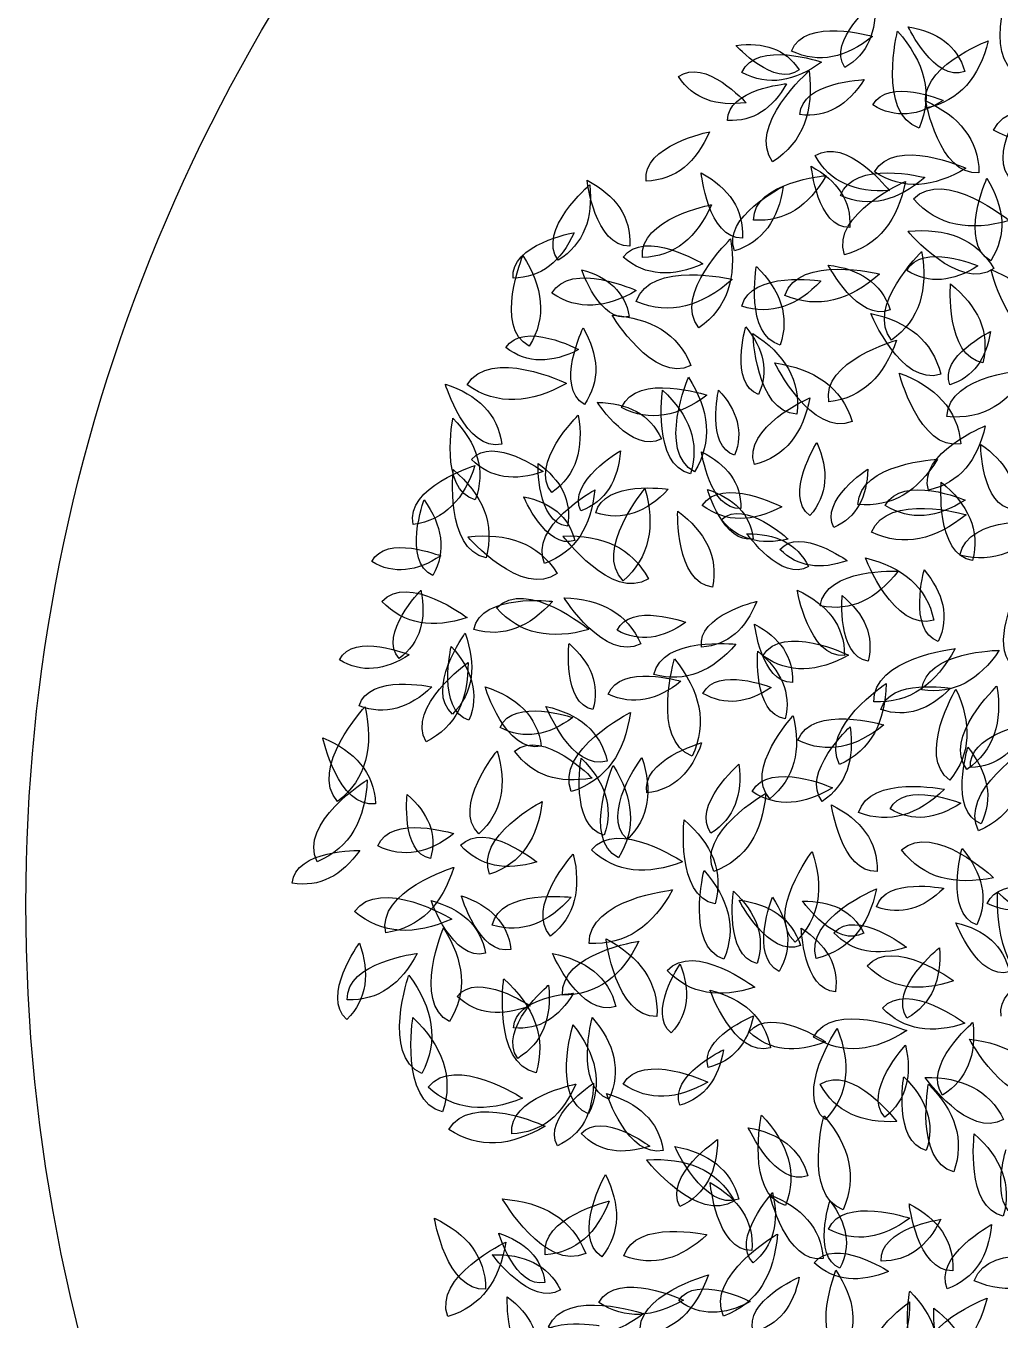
# Model space of a CAD drawing. Extents: x 0 to 430, y 0 to 430.
# Drawn here: x 0.1 to 120.6, y 163.5 to 323.6 of the extents above; entities that cross this region are included whole.
import ezdxf

# ---------------------------------------------------------------- set-up
doc = ezdxf.new("R2010")
doc.units = 0
doc.layers.add('Calque_1', color=7, linetype='CONTINUOUS')

msp = doc.modelspace()

# ---------------------------------------------------------------- linework, layer by layer
at = {"layer": 'Calque_1', "color": 7}
for points in [[(94.81721, 320.51403)], [(80.85361, 317.3456)], [(88.69285, 317.87201)], [(95.76599, 318.19308)], [(101.40415, 318.48369)], [(116.23881, 317.98641)], [(104.87941, 313.84377)], [(95.83881, 312.64396)], [(111.5079, 313.48142)], [(86.90984, 311.93891)], [(110.60433, 310.99082)], [(119.80455, 310.71786)], [(97.74021, 307.57259)], [(92.4843, 306.80823)], [(76.82404, 304.42147)], [(105.0722, 305.56709)], [(118.00031, 305.46541)], [(100.87416, 302.62867)], [(109.89727, 302.21969)], [(90.11878, 299.60893)], [(102.01598, 298.67795)], [(74.83465, 296.39741)], [(88.74681, 297.3557)], [(65.94994, 294.64656)], [(73.98484, 295.01047)], [(76.38567, 294.96994)], [(87.76037, 295.79639)], [(101.35689, 295.31619)], [(119.44735, 294.57908)], [(109.06077, 293.37482)], [(119.84205, 293.60814)], [(60.383568, 292.40885)], [(65.17955, 290.54972)], [(93.99338, 290.29163)], [(75.61193, 289.51891)], [(88.6575, 288.94556)], [(107.01919, 288.50112)], [(74.75415, 287.69785)], [(83.35358, 286.2791)], [(59.491883, 283.82565)], [(62.392931, 284.01936)], [(93.41609, 284.15098)], [(107.18655, 284.75627)], [(118.49061, 281.96361)], [(82.386, 281.60545)], [(113.26607, 280.5279)], [(54.691793, 279.2149)], [(114.38417, 279.24108)], [(90.71897, 278.02024)], [(99.44269, 277.11952)], [(69.20588, 276.79388)], [(73.80068, 276.41819)], [(95.47636, 275.59309)], [(102.33515, 274.67218)], [(114.04272, 275.30223)], [(78.73093, 272.53253)], [(58.987883, 271.87639)], [(115.75137, 271.90976)], [(55.248509, 269.99993)], [(87.7798, 270.51113)], [(90.22232, 269.35512)], [(82.3304, 268.22019)], [(82.81132, 268.47701)], [(65.18161, 265.89501)], [(111.75873, 266.19747)], [(55.698453, 264.98947)], [(83.78598, 264.29613)], [(103.03198, 264.44317)], [(106.3926, 264.30839)], [(68.7519, 263.62002)], [(70.60322, 263.38218)], [(86.15552, 262.56961)], [(88.55211, 263.91728)], [(97.08761, 263.04671)], [(48.04561, 261.9452)], [(67.10328, 261.73568)], [(100.04885, 261.56902)], [(104.72279, 260.98316)], [(68.00824, 259.96087)], [(90.09116, 260.19523)], [(57.043485, 257.84141)], [(93.38627, 258.86999)], [(115.64765, 258.14264)], [(42.902921, 257.36069)], [(64.286491, 257.13447)], [(96.9186, 256.74957)], [(117.21388, 257.47718)], [(50.470752, 255.62817)], [(65.84945, 255.89095)], [(74.00054, 254.97699)], [(77.1181, 255.21185)], [(85.05677, 254.18923)], [(44.153941, 252.43475)], [(58.315319, 251.64496)], [(98.37234, 251.89653)], [(112.41927, 250.09996)], [(55.512569, 248.95528)], [(73.24645, 248.8719)], [(76.16766, 247.17792)], [(83.69216, 246.78809)], [(112.96884, 247.46506)], [(38.90328, 245.21821)], [(46.287056, 245.35823)], [(91.2595, 245.71176)], [(101.37547, 245.76311)], [(104.28108, 245.04385)], [(77.80835, 243.38071)], [(94.9185, 242.4166)], [(72.16202, 240.97011)], [(83.86904, 241.06566)], [(110.94596, 241.48513)], [(41.335405, 239.52909)], [(70.26102, 239.04645)], [(104.9781, 239.99893)], [(105.87565, 239.05848)], [(52.900173, 238.49839)], [(54.920337, 237.72749)], [(94.03221, 237.89707)], [(58.773554, 236.85895)], [(49.638496, 235.07198)], [(60.572886, 233.92917)], [(63.876871, 234.52077)], [(95.58664, 235.2602)], [(72.01387, 232.68353)], [(82.51529, 233.28091)], [(100.74475, 232.24799)], [(116.50003, 231.66207)], [(116.95562, 231.87558)], [(114.381, 230.34506)], [(38.691211, 227.68511)], [(43.37797, 227.40837)], [(67.5875, 228.90808)], [(76.93079, 228.74295)], [(89.94164, 228.91622)], [(92.12682, 228.03206)], [(98.61497, 227.70515)], [(103.10876, 226.30619)], [(107.00417, 226.78072)], [(118.25267, 224.90615)], [(56.139868, 223.699)], [(71.66422, 223.52228)], [(74.51449, 223.00582)], [(84.85808, 223.75531)], [(117.94843, 224.06875)], [(43.646212, 222.19449)], [(53.887102, 222.2672)], [(70.0639, 221.69799)], [(108.41921, 221.68861)], [(36.171371, 220.2378)], [(50.180455, 220.63425)], [(73.40512, 220.708)], [(57.486108, 218.6886)], [(85.19387, 219.0136)], [(105.40155, 219.04323)], [(33.058962, 217.59925)], [(85.3666, 215.01729)], [(105.33438, 214.65542)], [(119.02477, 215.05453)], [(40.760733, 214.08195)], [(44.630471, 211.45393)], [(57.811174, 212.39225)], [(100.0554, 211.46217)], [(103.7415, 211.4215)], [(117.73115, 212.41982)], [(65.03146, 211.02978)], [(69.78769, 210.11915)], [(95.27069, 210.28178)], [(95.92866, 209.88424)], [(56.985548, 208.90918)], [(60.121125, 209.37852)], [(86.43882, 208.17238)], [(97.86348, 208.27863)], [(79.43387, 206.777)], [(90.57087, 207.63643)], [(93.27792, 206.67929)], [(104.18101, 207.36191)], [(53.459029, 203.58727)], [(66.49484, 203.7505)], [(100.25964, 204.15455)], [(39.87842, 203.15862)], [(73.10405, 202.33441)], [(106.05775, 202.13536)], [(39.83065, 200.73102)], [(52.508215, 200.45572)], [(78.18099, 201.09529)], [(109.09698, 200.88961)], [(60.453669, 199.70069)], [(79.94181, 199.0819)], [(89.60024, 199.18323)], [(97.52982, 198.54099)], [(92.20685, 197.21479)], [(60.961344, 195.91677)], [(49.104823, 194.03061)], [(63.221254, 194.11496)], [(84.49136, 194.79986)], [(49.876767, 192.35495)], [(73.9965, 192.743)], [(98.36508, 192.73002)], [(72.24437, 190.87706)], [(113.48289, 191.3692)], [(51.672696, 189.29018)], [(69.72288, 189.03584)], [(80.99982, 190.11072)], [(99.01739, 188.33515)], [(106.34884, 188.63641)], [(52.433656, 187.11645)], [(60.217892, 186.57833)], [(68.81674, 186.60486)], [(65.85864, 185.09722)], [(78.95948, 184.53539)], [(111.4824, 184.52384)], [(96.84341, 181.36949)], [(114.87794, 181.88514)], [(87.74729, 178.30065)], [(88.29915, 178.50204)], [(94.07529, 177.69513)], [(81.02182, 177.60028)], [(101.19272, 177.19775)], [(99.37337, 174.79173)], [(64.36092, 171.61028)], [(69.36195, 171.79476)], [(71.35431, 171.36298)], [(74.09155, 171.49149)], [(89.92828, 172.13367)], [(90.05914, 170.61427)], [(97.62104, 170.61262)], [(98.7326, 171.14468)], [(100.80232, 169.95085)], [(105.90747, 170.84047)], [(64.315218, 168.1953)], [(114.75118, 169.64574)], [(117.41207, 168.413)], [(56.991382, 167.37814)], [(66.24646, 167.28666)], [(114.08335, 167.42694)], [(71.00102, 165.73621)], [(80.86403, 165.94709)], [(52.311503, 163.97671)], [(86.42206, 164.00916)]]:
    msp.add_lwpolyline(points, close=True, dxfattribs=at)
at = {"layer": 'Calque_1', "color": 1}
for points in [[(0.139745, 214.99999), (0.139745, 271.984475), (22.776744, 326.635023), (63.07086, 366.929139)], [(215.00001, 0.13975), (96.33597, 0.139747), (0.139754, 96.335953), (0.139745, 214.99999)]]:
    msp.add_open_spline(points, degree=3, dxfattribs=at)
at = {"layer": 'Calque_1', "color": 7}
for points in [[(123.01042, 317.4397), (118.12768, 320.01944), (122.21963, 329.70524), (122.21963, 329.70524)], [(101.40415, 318.48369), (99.17555, 321.80276), (105.10575, 326.57521), (105.10575, 326.57521)], [(105.10575, 326.57521), (105.36936, 322.92531), (104.28434, 320.13347), (101.40415, 318.48369)], [(94.81721, 320.51403), (96.47677, 324.76912), (104.82089, 322.31964), (104.82089, 322.31964)], [(116.23881, 317.98641), (112.47615, 316.60613), (109.24009, 323.51705), (109.24009, 323.51705)], [(109.24009, 323.51705), (112.85721, 322.90502), (115.31773, 321.1839), (116.23881, 317.98641)], [(88.69285, 317.87201), (90.51846, 321.93565), (98.52667, 319.13975), (98.52667, 319.13975)], [(104.82089, 322.31964), (101.56942, 319.69183), (98.24315, 318.8886), (94.81721, 320.51403)], [(110.60433, 310.99082), (105.38329, 312.7817), (107.92329, 322.97973), (107.92329, 322.97973)], [(107.92329, 322.97973), (111.2591, 319.18517), (112.3955, 315.20895), (110.60433, 310.99082)], [(111.5079, 313.48142), (110.1224, 318.35524), (119.14028, 321.78363), (119.14028, 321.78363)], [(119.14028, 321.78363), (118.02772, 317.28109), (115.6259, 314.34125), (111.5079, 313.48142)], [(87.9542, 321.19142), (91.36425, 321.65341), (94.04829, 320.79923), (95.76599, 318.19308)], [(95.76599, 318.19308), (92.78196, 315.90632), (87.9542, 321.19142), (87.9542, 321.19142)], [(80.85361, 317.3456), (84.04939, 319.78444), (89.2004, 314.12265), (89.2004, 314.12265)], [(98.52667, 319.13975), (95.23019, 316.73951), (91.95043, 316.12036), (88.69285, 317.87201)], [(89.2004, 314.12265), (85.55301, 313.63597), (82.68478, 314.55512), (80.85361, 317.3456)], [(92.4843, 306.80823), (89.23834, 311.17061), (96.98059, 318.04422), (96.98059, 318.04422)], [(96.98059, 318.04422), (97.57884, 313.10313), (96.28852, 309.23898), (92.4843, 306.80823)], [(95.83881, 312.64396), (96.05218, 316.71748), (103.81443, 316.98152), (103.81443, 316.98152)], [(103.81443, 316.98152), (101.79472, 313.84117), (99.1997, 312.22691), (95.83881, 312.64396)], [(104.87941, 313.84377), (106.70755, 317.29906), (113.56217, 314.39847), (113.56217, 314.39847)], [(86.90984, 311.93891), (86.88734, 315.79963), (94.20721, 316.47619), (94.20721, 316.47619)], [(94.20721, 316.47619), (92.4716, 313.39781), (90.10843, 311.72975), (86.90984, 311.93891)], [(119.80455, 310.71786), (122.08692, 315.63613), (131.79131, 312.11407), (131.79131, 312.11407)], [(113.56217, 314.39847), (110.53998, 312.48284), (107.63304, 312.12592), (104.87941, 313.84377)], [(118.00031, 305.46541), (113.05175, 305.02747), (111.40856, 314.34268), (111.40856, 314.34268)], [(111.40856, 314.34268), (115.54012, 312.44314), (117.92961, 309.58939), (118.00031, 305.46541)], [(122.14673, 304.4498), (118.71195, 307.48574), (123.90701, 314.49976), (123.90701, 314.49976)], [(131.79131, 312.11407), (127.74367, 309.24211), (123.74294, 308.53751), (119.80455, 310.71786)], [(76.82404, 304.42147), (76.33489, 308.85962), (84.67348, 310.51616), (84.67348, 310.51616)], [(84.67348, 310.51616), (83.04646, 306.76696), (80.52835, 304.56469), (76.82404, 304.42147)], [(97.74021, 307.57259), (101.55426, 310.0694), (106.91674, 303.2443), (106.91674, 303.2443)], [(105.0722, 305.56709), (107.55958, 309.99923), (116.37547, 306.00848), (116.37547, 306.00848)], [(106.91674, 303.2443), (102.75167, 302.99236), (99.5829, 304.26667), (97.74021, 307.57259)], [(102.01598, 298.67795), (97.99178, 298.63865), (97.25656, 306.2659), (97.25656, 306.2659)], [(97.25656, 306.2659), (100.47247, 304.46937), (102.22089, 302.01292), (102.01598, 298.67795)], [(100.87416, 302.62867), (102.46057, 307.14456), (111.28739, 304.87666), (111.28739, 304.87666)], [(116.37547, 306.00848), (112.3857, 303.61596), (108.59591, 303.24565), (105.0722, 305.56709)], [(109.89727, 302.21969), (113.70299, 306.12517), (121.73629, 299.54715), (121.73629, 299.54715)], [(74.83465, 296.39741), (70.46725, 296.2838), (69.5347, 304.54983), (69.5347, 304.54983)], [(69.5347, 304.54983), (73.0571, 302.65651), (74.99825, 300.02097), (74.83465, 296.39741)], [(88.74681, 297.3557), (84.45123, 297.3046), (83.64901, 305.44465), (83.64901, 305.44465)], [(83.64901, 305.44465), (87.08596, 303.53428), (88.95793, 300.9161), (88.74681, 297.3557)], [(90.11878, 299.60893), (90.12278, 304.3339), (99.08609, 305.10261), (99.08609, 305.10261)], [(99.08609, 305.10261), (96.93712, 301.34932), (94.03155, 299.32707), (90.11878, 299.60893)], [(101.35689, 295.31619), (99.65811, 300.33528), (108.90011, 304.38181), (108.90011, 304.38181)], [(111.28739, 304.87666), (107.9756, 302.00837), (104.52038, 301.04844), (100.87416, 302.62867)], [(108.90011, 304.38181), (107.97055, 299.62153), (105.61368, 296.4269), (101.35689, 295.31619)], [(119.44735, 294.57908), (115.4292, 296.79385), (118.97078, 304.77965), (118.97078, 304.77965)], [(118.97078, 304.77965), (121.15811, 301.19457), (121.51859, 297.77603), (119.44735, 294.57908)], [(65.94994, 294.64656), (63.297157, 298.33458), (69.85758, 303.97224), (69.85758, 303.97224)], [(69.85758, 303.97224), (70.29071, 299.83648), (69.16069, 296.62585), (65.94994, 294.64656)], [(87.76037, 295.79639), (86.13292, 299.97379), (93.79, 303.74682), (93.79, 303.74682)], [(93.79, 303.74682), (93.18603, 299.68783), (91.31591, 296.89768), (87.76037, 295.79639)], [(76.38567, 294.96994), (75.88817, 299.7743), (84.92007, 301.50682), (84.92007, 301.50682)], [(84.92007, 301.50682), (83.13336, 297.4628), (80.39375, 295.09848), (76.38567, 294.96994)], [(121.73629, 299.54715), (116.93803, 298.17194), (112.90705, 298.83755), (109.89727, 302.21969)], [(60.383568, 292.40885), (59.998175, 296.62366), (67.93014, 298.04672), (67.93014, 298.04672)], [(67.93014, 298.04672), (66.32211, 294.52213), (63.896801, 292.47933), (60.383568, 292.40885)], [(73.98484, 295.01047), (76.61766, 298.60286), (83.86447, 294.19836), (83.86447, 294.19836)], [(109.22307, 298.22824), (113.96608, 298.65993), (117.62531, 297.31589), (119.84205, 293.60814)], [(119.84205, 293.60814), (115.57727, 290.62755), (109.22307, 298.22824), (109.22307, 298.22824)], [(83.35358, 286.2791), (80.06881, 290.36337), (87.27714, 297.26493), (87.27714, 297.26493)], [(87.27714, 297.26493), (88.03255, 292.52723), (86.92978, 288.75839), (83.35358, 286.2791)], [(109.06077, 293.37482), (110.91667, 296.87858), (117.8678, 293.9333), (117.8678, 293.9333)], [(62.392931, 284.01936), (57.922267, 286.34276), (61.595622, 295.2048), (61.595622, 295.2048)], [(61.595622, 295.2048), (64.093239, 291.32786), (64.580837, 287.58465), (62.392931, 284.01936)], [(65.17955, 290.54972), (67.50617, 294.62917), (75.62663, 290.88547), (75.62663, 290.88547)], [(83.86447, 294.19836), (80.14053, 292.53925), (76.80454, 292.61814), (73.98484, 295.01047)], [(75.61193, 289.51891), (77.34582, 294.70375), (87.46583, 292.26591), (87.46583, 292.26591)], [(93.99338, 290.29163), (95.73677, 295.39921), (105.71177, 292.93066), (105.71177, 292.93066)], [(107.18655, 284.75627), (103.86989, 288.755), (110.91072, 295.70303), (110.91072, 295.70303)], [(110.91072, 295.70303), (111.73033, 291.01882), (110.6938, 287.26702), (107.18655, 284.75627)], [(74.75415, 287.69785), (71.1601, 286.7972), (68.86155, 293.46703), (68.86155, 293.46703)], [(68.86155, 293.46703), (72.12684, 292.55042), (74.22034, 290.7274), (74.75415, 287.69785)], [(88.6575, 288.94556), (89.76536, 293.4277), (98.44959, 292.06204), (98.44959, 292.06204)], [(93.41609, 284.15098), (89.01159, 285.30081), (90.46962, 293.84466), (90.46962, 293.84466)], [(90.46962, 293.84466), (93.44767, 290.93041), (94.6282, 287.73072), (93.41609, 284.15098)], [(107.01919, 288.50112), (103.09539, 286.86459), (99.34678, 294.03912), (99.34678, 294.03912)], [(99.34678, 294.03912), (103.20835, 293.55755), (105.89541, 291.84718), (107.01919, 288.50112)], [(117.8678, 293.9333), (114.80154, 291.99176), (111.8529, 291.63112), (109.06077, 293.37482)], [(126.10721, 285.49321), (121.49639, 284.83879), (119.49798, 293.47779), (119.49798, 293.47779)], [(119.49798, 293.47779), (123.45947, 291.90369), (125.8373, 289.35027), (126.10721, 285.49321)], [(87.46583, 292.26591), (83.733, 288.93298), (79.80345, 287.77706), (75.61193, 289.51891)], [(98.44959, 292.06204), (95.53344, 289.00322), (92.30402, 287.76363), (88.6575, 288.94556)], [(105.71177, 292.93066), (102.00649, 289.66345), (98.12035, 288.54647), (93.99338, 290.29163)], [(118.49061, 281.96361), (113.81859, 282.71465), (114.47621, 291.70049), (114.47621, 291.70049)], [(114.47621, 291.70049), (117.84799, 288.98167), (119.38824, 285.78843), (118.49061, 281.96361)], [(75.62663, 290.88547), (71.92481, 288.70022), (68.42067, 288.38223), (65.17955, 290.54972)], [(59.491883, 283.82565), (61.70054, 287.21511), (68.49276, 283.5819), (68.49276, 283.5819)], [(82.386, 281.60545), (77.71621, 279.34187), (72.65566, 287.82854), (72.65566, 287.82854)], [(72.65566, 287.82854), (77.39486, 287.50647), (80.78695, 285.60629), (82.386, 281.60545)], [(113.26607, 280.5279), (108.34873, 278.98382), (104.61239, 288.0582), (104.61239, 288.0582)], [(104.61239, 288.0582), (109.22153, 287.0519), (112.27748, 284.69129), (113.26607, 280.5279)], [(69.20588, 276.79388), (65.53517, 278.96088), (69.04319, 286.27978), (69.04319, 286.27978)], [(69.04319, 286.27978), (70.97611, 282.89045), (71.21707, 279.70591), (69.20588, 276.79388)], [(90.71897, 278.02024), (87.14, 279.39113), (89.1529, 286.40529), (89.1529, 286.40529)], [(89.1529, 286.40529), (91.37449, 283.69031), (92.06544, 280.90328), (90.71897, 278.02024)], [(95.47636, 275.59309), (90.37323, 275.85604), (90.03421, 285.57955), (90.03421, 285.57955)], [(90.03421, 285.57955), (93.97028, 283.0528), (95.99523, 279.80373), (95.47636, 275.59309)], [(114.38417, 279.24108), (113.05198, 282.70748), (119.4088, 285.80369), (119.4088, 285.80369)], [(119.4088, 285.80369), (118.89312, 282.44384), (117.33347, 280.13981), (114.38417, 279.24108)], [(54.691793, 279.2149), (57.510095, 283.97063), (66.99415, 279.40528), (66.99415, 279.40528)], [(68.49276, 283.5819), (65.19807, 281.89141), (62.168545, 281.79656), (59.491883, 283.82565)], [(99.44269, 277.11952), (98.48236, 282.11055), (107.79237, 284.75166), (107.79237, 284.75166)], [(107.79237, 284.75166), (106.28869, 280.34908), (103.63267, 277.62033), (99.44269, 277.11952)], [(102.33515, 274.67218), (97.29788, 272.70594), (92.74101, 281.93852), (92.74101, 281.93852)], [(92.74101, 281.93852), (97.63722, 281.21325), (101.00402, 278.95981), (102.33515, 274.67218)], [(73.80068, 276.41819), (75.69732, 280.81957), (84.35785, 277.94438), (84.35785, 277.94438)], [(82.81132, 268.47701), (78.15766, 270.9379), (82.06179, 280.16965), (82.06179, 280.16965)], [(82.06179, 280.16965), (84.64239, 276.10032), (85.12389, 272.18573), (82.81132, 268.47701)], [(115.75137, 271.90976), (110.59865, 271.05104), (108.12373, 280.68447), (108.12373, 280.68447)], [(108.12373, 280.68447), (112.60867, 279.0266), (115.34425, 276.22766), (115.75137, 271.90976)], [(114.04272, 275.30223), (114.22552, 280.59849), (124.30223, 281.12129), (124.30223, 281.12129)], [(124.30223, 281.12129), (121.75146, 276.99532), (118.41804, 274.83835), (114.04272, 275.30223)], [(58.987883, 271.87639), (54.501606, 270.95423), (52.015772, 279.31303), (52.015772, 279.31303)], [(52.015772, 279.31303), (55.999886, 278.00827), (58.488904, 275.64611), (58.987883, 271.87639)], [(66.99415, 279.40528), (62.594426, 276.90589), (58.463964, 276.60032), (54.691793, 279.2149)], [(87.7798, 270.51113), (84.22503, 271.6484), (85.79873, 278.57831), (85.79873, 278.57831)], [(85.79873, 278.57831), (88.1072, 276.05998), (88.93137, 273.38792), (87.7798, 270.51113)], [(78.73093, 272.53253), (75.1339, 270.55755), (70.79693, 277.05666), (70.79693, 277.05666)], [(70.79693, 277.05666), (74.55253, 276.99246), (77.30759, 275.62794), (78.73093, 272.53253)], [(84.35785, 277.94438), (80.85153, 275.308), (77.33377, 274.5878), (73.80068, 276.41819)], [(82.3304, 268.22019), (77.562, 269.3208), (78.86691, 278.54687), (78.86691, 278.54687)], [(78.86691, 278.54687), (82.15652, 275.50646), (83.52322, 272.1042), (82.3304, 268.22019)], [(90.22232, 269.35512), (88.66823, 273.93294), (97.09692, 277.63255), (97.09692, 277.63255)], [(97.09692, 277.63255), (96.25279, 273.28867), (94.10513, 270.37204), (90.22232, 269.35512)], [(65.18161, 265.89501), (62.280195, 269.38963), (68.43294, 275.46718), (68.43294, 275.46718)], [(68.43294, 275.46718), (69.1515, 271.37219), (68.24687, 268.09162), (65.18161, 265.89501)], [(55.698453, 264.98947), (51.178339, 266.31435), (52.949444, 275.10626), (52.949444, 275.10626)], [(52.949444, 275.10626), (55.939874, 272.00039), (57.062353, 268.65463), (55.698453, 264.98947)], [(111.75873, 266.19747), (110.36216, 270.75656), (118.7812, 274.15429), (118.7812, 274.15429)], [(118.7812, 274.15429), (117.82039, 269.89684), (115.61675, 267.08504), (111.75873, 266.19747)], [(55.248509, 269.99993), (57.911387, 273.04171), (64.118665, 268.48979), (64.118665, 268.48979)], [(68.7519, 263.62002), (67.05829, 267.24764), (73.66161, 271.05591), (73.66161, 271.05591)], [(73.66161, 271.05591), (73.35992, 267.40379), (71.85604, 264.80855), (68.7519, 263.62002)], [(88.55211, 263.91728), (84.71493, 263.7046), (83.68151, 270.94858), (83.68151, 270.94858)], [(83.68151, 270.94858), (86.82754, 269.3748), (88.60239, 267.10758), (88.55211, 263.91728)], [(97.08761, 263.04671), (93.82715, 265.50533), (97.95569, 272.09389), (97.95569, 272.09389)], [(97.95569, 272.09389), (99.43014, 268.65915), (99.31609, 265.6018), (97.08761, 263.04671)], [(122.30118, 263.82014), (118.26076, 264.1429), (118.20967, 271.86032), (118.20967, 271.86032)], [(118.20967, 271.86032), (121.27403, 269.76872), (122.80687, 267.14716), (122.30118, 263.82014)], [(48.04561, 261.9452), (47.039698, 266.57208), (55.651458, 269.23988), (55.651458, 269.23988)], [(55.651458, 269.23988), (54.349397, 265.10599), (51.936709, 262.50525), (48.04561, 261.9452)], [(64.118665, 268.48979), (60.620913, 267.28191), (57.610444, 267.61519), (55.248509, 269.99993)], [(67.10328, 261.73568), (63.271731, 262.17104), (63.468517, 269.51073), (63.468517, 269.51073)], [(63.468517, 269.51073), (66.31574, 267.42451), (67.68989, 264.88309), (67.10328, 261.73568)], [(103.03198, 264.44317), (103.21001, 269.52905), (112.88684, 270.02635), (112.88684, 270.02635)], [(112.88684, 270.02635), (110.43542, 266.06541), (107.23335, 263.99565), (103.03198, 264.44317)], [(57.043485, 257.84141), (51.916086, 258.85471), (52.996439, 268.74745), (52.996439, 268.74745)], [(52.996439, 268.74745), (56.610999, 265.61337), (58.185183, 262.02788), (57.043485, 257.84141)], [(70.60322, 263.38218), (71.58959, 267.50264), (79.56779, 266.30806), (79.56779, 266.30806)], [(83.78598, 264.29613), (86.15256, 268.01943), (93.60398, 264.14144), (93.60398, 264.14144)], [(100.04885, 261.56902), (98.26399, 264.87445), (104.24116, 268.8029), (104.24116, 268.8029)], [(104.24116, 268.8029), (104.15836, 265.36539), (102.89155, 262.85212), (100.04885, 261.56902)], [(106.3926, 264.30839), (108.46901, 268.25376), (116.29405, 264.96267), (116.29405, 264.96267)], [(64.286491, 257.13447), (62.263119, 261.6471), (70.4911, 266.2262), (70.4911, 266.2262)], [(70.4911, 266.2262), (70.04952, 261.72099), (68.143, 258.54387), (64.286491, 257.13447)], [(74.00054, 254.97699), (70.25695, 258.69427), (76.69378, 266.40594), (76.69378, 266.40594)], [(79.56779, 266.30806), (76.91246, 263.48149), (73.95738, 262.3222), (70.60322, 263.38218)], [(76.69378, 266.40594), (77.9805, 261.7515), (77.29989, 257.85792), (74.00054, 254.97699)], [(90.09116, 260.19523), (86.43476, 259.45751), (84.43505, 266.27236), (84.43505, 266.27236)], [(84.43505, 266.27236), (87.67588, 265.19794), (89.69596, 263.2668), (90.09116, 260.19523)], [(104.72279, 260.98316), (106.63156, 265.96782), (116.40056, 263.16538), (116.40056, 263.16538)], [(117.21388, 257.47718), (112.58457, 258.27374), (113.33556, 267.18605), (113.33556, 267.18605)], [(113.33556, 267.18605), (116.65272, 264.45044), (118.1467, 261.26394), (117.21388, 257.47718)], [(50.470752, 255.62817), (46.625784, 257.41275), (49.379766, 264.99942), (49.379766, 264.99942)], [(49.379766, 264.99942), (51.624859, 261.83486), (52.175519, 258.70708), (50.470752, 255.62817)], [(68.00824, 259.96087), (64.446658, 258.81924), (61.696298, 265.3879), (61.696298, 265.3879)], [(61.696298, 265.3879), (65.04523, 264.67755), (67.27293, 262.97775), (68.00824, 259.96087)], [(93.60398, 264.14144), (90.03216, 262.25738), (86.72979, 262.11656), (83.78598, 264.29613)], [(86.15552, 262.56961), (89.02829, 265.15696), (94.40799, 260.1323), (94.40799, 260.1323)], [(116.29405, 264.96267), (112.85197, 262.77033), (109.53744, 262.35602), (106.3926, 264.30839)], [(85.05677, 254.18923), (80.44225, 254.74619), (80.74115, 263.5911), (80.74115, 263.5911)], [(80.74115, 263.5911), (84.15539, 261.05263), (85.79029, 257.97788), (85.05677, 254.18923)], [(94.40799, 260.1323), (90.94984, 259.38088), (88.12874, 260.0379), (86.15552, 262.56961)], [(116.40056, 263.16538), (112.61967, 260.07096), (108.73821, 259.10829), (104.72279, 260.98316)], [(115.64765, 258.14264), (116.5872, 263.23216), (126.39599, 262.2855), (126.39599, 262.2855)], [(54.791571, 260.41181), (59.673274, 260.96601), (63.47805, 259.66394), (65.84945, 255.89095)], [(93.38627, 258.86999), (95.87455, 261.72534), (101.69951, 257.47403), (101.69951, 257.47403)], [(126.39599, 262.2855), (123.33772, 258.66754), (119.80711, 257.06425), (115.64765, 258.14264)], [(42.902921, 257.36069), (44.636693, 260.79606), (51.438026, 258.07122), (51.438026, 258.07122)], [(65.84945, 255.89095), (61.519518, 252.71897), (54.791571, 260.41181), (54.791571, 260.41181)], [(66.55809, 260.52066), (71.4159, 260.69229), (75.06884, 259.11565), (77.1181, 255.21185)], [(77.1181, 255.21185), (72.60344, 252.4157), (66.55809, 260.52066), (66.55809, 260.52066)], [(89.29593, 260.79526), (92.8447, 260.84216), (95.48575, 259.63226), (96.9186, 256.74957)], [(96.9186, 256.74957), (93.57794, 254.78137), (89.29593, 260.79526), (89.29593, 260.79526)], [(51.438026, 258.07122), (48.499884, 256.12856), (45.645619, 255.72217), (42.902921, 257.36069)], [(101.69951, 257.47403), (98.42519, 256.335), (95.60412, 256.64085), (93.38627, 258.86999)], [(112.41927, 250.09996), (107.47438, 248.67185), (103.9535, 257.81754), (103.9535, 257.81754)], [(103.9535, 257.81754), (108.53187, 256.70656), (111.52835, 254.27933), (112.41927, 250.09996)], [(98.37234, 251.89653), (98.99173, 256.58553), (107.98818, 256.18043), (107.98818, 256.18043)], [(107.98818, 256.18043), (105.36626, 252.73536), (102.21899, 251.10692), (98.37234, 251.89653)], [(112.96884, 247.46506), (109.1658, 248.87982), (111.22515, 256.32623), (111.22515, 256.32623)], [(111.22515, 256.32623), (113.60488, 253.47461), (114.36487, 250.53106), (112.96884, 247.46506)], [(44.153941, 252.43475), (47.400633, 256.00409), (54.704501, 250.43132), (54.704501, 250.43132)], [(58.315319, 251.64496), (62.035027, 255.40075), (69.77025, 248.96132), (69.77025, 248.96132)], [(46.287056, 245.35823), (43.684546, 248.3798), (48.98901, 253.81269), (48.98901, 253.81269)], [(48.98901, 253.81269), (49.684888, 250.22939), (48.94293, 247.33521), (46.287056, 245.35823)], [(55.512569, 248.95528), (56.465116, 253.50216), (65.24665, 252.44174), (65.24665, 252.44174)], [(101.37547, 245.76311), (96.9133, 245.41949), (95.52887, 253.82755), (95.52887, 253.82755)], [(95.52887, 253.82755), (99.23107, 252.07396), (101.35418, 249.47873), (101.37547, 245.76311)], [(104.28108, 245.04385), (100.42576, 245.72632), (101.08741, 253.15167), (101.08741, 253.15167)], [(101.08741, 253.15167), (103.84129, 250.85827), (105.07374, 248.19635), (104.28108, 245.04385)], [(54.704501, 250.43132), (50.503178, 249.06934), (46.918323, 249.5354), (44.153941, 252.43475)], [(65.24665, 252.44174), (62.424522, 249.26093), (59.221856, 247.89815), (55.512569, 248.95528)], [(69.77025, 248.96132), (65.10833, 247.666), (61.206206, 248.34288), (58.315319, 251.64496)], [(76.16766, 247.17792), (71.74835, 244.88999), (66.68272, 252.89753), (66.68272, 252.89753)], [(66.68272, 252.89753), (71.23393, 252.70857), (74.53367, 250.97276), (76.16766, 247.17792)], [(73.24645, 248.8719), (74.8653, 252.35746), (81.74298, 249.85886), (81.74298, 249.85886)], [(83.69216, 246.78809), (83.1336, 250.72396), (90.50801, 252.4297), (90.50801, 252.4297)], [(90.50801, 252.4297), (89.16428, 249.04814), (86.9846, 247.01843), (83.69216, 246.78809)], [(122.64581, 244.18269), (119.2628, 246.06971), (122.28692, 252.79688), (122.28692, 252.79688)], [(81.74298, 249.85886), (78.87337, 247.82411), (76.0375, 247.32559), (73.24645, 248.8719)], [(91.2595, 245.71176), (93.71858, 249.78992), (101.85835, 245.79476), (101.85835, 245.79476)], [(38.90328, 245.21821), (40.702336, 248.67426), (47.553622, 245.82897), (47.553622, 245.82897)], [(52.900173, 238.49839), (49.437487, 241.43719), (54.443716, 248.48819), (54.443716, 248.48819)], [(54.443716, 248.48819), (55.860776, 244.57999), (55.538251, 241.19261), (52.900173, 238.49839)], [(77.80835, 243.38071), (78.74916, 248.1432), (87.93777, 247.14044), (87.93777, 247.14044)], [(94.9185, 242.4166), (91.05958, 242.3233), (90.24907, 249.62815), (90.24907, 249.62815)], [(90.24907, 249.62815), (93.35816, 247.94961), (95.06894, 245.61787), (94.9185, 242.4166)], [(54.920337, 237.72749), (50.909972, 239.03788), (52.737297, 246.86045), (52.737297, 246.86045)], [(52.737297, 246.86045), (55.329203, 243.99761), (56.242167, 240.97135), (54.920337, 237.72749)], [(70.26102, 239.04645), (66.43171, 239.83832), (67.30515, 247.23231), (67.30515, 247.23231)], [(67.30515, 247.23231), (69.98867, 244.86377), (71.14275, 242.17097), (70.26102, 239.04645)], [(87.93777, 247.14044), (85.02704, 243.78296), (81.69689, 242.32058), (77.80835, 243.38071)], [(104.9781, 239.99893), (104.81248, 245.4018), (115.03423, 246.60302), (115.03423, 246.60302)], [(115.03423, 246.60302), (112.71193, 242.23408), (109.46227, 239.8173), (104.9781, 239.99893)], [(47.553622, 245.82897), (44.554204, 243.89953), (41.659255, 243.5244), (38.90328, 245.21821)], [(82.51529, 233.28091), (77.39248, 235.27617), (80.3363, 245.32142), (80.3363, 245.32142)], [(80.3363, 245.32142), (83.50122, 241.40906), (84.46992, 237.40564), (82.51529, 233.28091)], [(94.03221, 237.89707), (90.03086, 238.56453), (90.64004, 246.26442), (90.64004, 246.26442)], [(90.64004, 246.26442), (93.51679, 243.91663), (94.82105, 241.1714), (94.03221, 237.89707)], [(101.85835, 245.79476), (98.05184, 243.6707), (94.49173, 243.43467), (91.2595, 245.71176)], [(110.94596, 241.48513), (111.31412, 246.29511), (120.49882, 246.38644), (120.49882, 246.38644)], [(120.49882, 246.38644), (118.02161, 242.73112), (114.90763, 240.89643), (110.94596, 241.48513)], [(41.335405, 239.52909), (42.558187, 243.52722), (50.343159, 241.86409), (50.343159, 241.86409)], [(49.638496, 235.07198), (47.098794, 239.35988), (54.81571, 244.88153), (54.81571, 244.88153)], [(54.81571, 244.88153), (54.88653, 240.3204), (53.339367, 236.92224), (49.638496, 235.07198)], [(72.16202, 240.97011), (73.66661, 244.78295), (81.14638, 242.55482), (81.14638, 242.55482)], [(83.86904, 241.06566), (85.57417, 244.46709), (92.30643, 241.79101), (92.30643, 241.79101)], [(50.343159, 241.86409), (47.555504, 239.24212), (44.574308, 238.28054), (41.335405, 239.52909)], [(63.876871, 234.52077), (59.434127, 233.59029), (56.939646, 241.86514), (56.939646, 241.86514)], [(56.939646, 241.86514), (60.892946, 240.58677), (63.368428, 238.25493), (63.876871, 234.52077)], [(81.14638, 242.55482), (78.21892, 240.20808), (75.23085, 239.4991), (72.16202, 240.97011)], [(92.30643, 241.79101), (89.40646, 239.86231), (86.58532, 239.45286), (83.86904, 241.06566)], [(100.74475, 232.24799), (98.26361, 236.80797), (106.50626, 242.26321), (106.50626, 242.26321)], [(106.50626, 242.26321), (106.40696, 237.51245), (104.66749, 234.0337), (100.74475, 232.24799)], [(105.87565, 239.05848), (106.89147, 242.97067), (114.47943, 241.68603), (114.47943, 241.68603)], [(116.50003, 231.66207), (113.42807, 235.50707), (120.21743, 241.96568), (120.21743, 241.96568)], [(120.21743, 241.96568), (120.91241, 237.51478), (119.86552, 233.97925), (116.50003, 231.66207)], [(58.773554, 236.85895), (60.423157, 240.5854), (67.76285, 238.06801), (67.76285, 238.06801)], [(114.47943, 241.68603), (111.89529, 239.03835), (109.05559, 237.9864), (105.87565, 239.05848)], [(114.381, 230.34506), (110.25462, 233.2823), (115.14892, 241.59203), (115.14892, 241.59203)], [(115.14892, 241.59203), (117.09414, 237.38363), (117.05695, 233.58901), (114.381, 230.34506)], [(38.691211, 227.68511), (35.00475, 231.73504), (42.081982, 239.39295), (42.081982, 239.39295)], [(42.081982, 239.39295), (43.172219, 234.5001), (42.262673, 230.49909), (38.691211, 227.68511)], [(72.01387, 232.68353), (67.64361, 231.38119), (64.455639, 239.45749), (64.455639, 239.45749)], [(64.455639, 239.45749), (68.52023, 238.50755), (71.1932, 236.3796), (72.01387, 232.68353)], [(67.5875, 228.90808), (65.55309, 234.00647), (74.89043, 238.70268), (74.89043, 238.70268)], [(74.89043, 238.70268), (74.19157, 233.72694), (71.92977, 230.29205), (67.5875, 228.90808)], [(95.58664, 235.2602), (97.3636, 239.77935), (106.22791, 237.15052), (106.22791, 237.15052)], [(67.76285, 238.06801), (64.759388, 235.8558), (61.762284, 235.27296), (58.773554, 236.85895)], [(92.12682, 228.03206), (88.87436, 231.55456), (95.02234, 238.30261), (95.02234, 238.30261)], [(95.02234, 238.30261), (96.00722, 234.02603), (95.23588, 230.51775), (92.12682, 228.03206)], [(106.22791, 237.15052), (102.7632, 234.36618), (99.22433, 233.52196), (95.58664, 235.2602)], [(116.95562, 231.87558), (116.53244, 235.85476), (124.01124, 237.31081), (124.01124, 237.31081)], [(124.01124, 237.31081), (122.54025, 233.95632), (120.27595, 231.99125), (116.95562, 231.87558)], [(43.37797, 227.40837), (38.722486, 226.82779), (36.85684, 235.56365), (36.85684, 235.56365)], [(36.85684, 235.56365), (40.820281, 233.91058), (43.171859, 231.29806), (43.37797, 227.40837)], [(60.572886, 233.92917), (64.111262, 236.8124), (70.16151, 230.57369), (70.16151, 230.57369)], [(98.61497, 227.70515), (95.89699, 231.18406), (102.05004, 236.91108), (102.05004, 236.91108)], [(102.05004, 236.91108), (102.62996, 232.91188), (101.6564, 229.75078), (98.61497, 227.70515)], [(56.139868, 223.699), (52.744204, 226.98849), (58.426663, 233.96993), (58.426663, 233.96993)], [(58.426663, 233.96993), (59.631184, 229.81348), (59.06441, 226.31703), (56.139868, 223.699)], [(70.16151, 230.57369), (66.04001, 229.88944), (62.751858, 230.82875), (60.572886, 233.92917)], [(76.93079, 228.74295), (76.14533, 232.79424), (83.70142, 234.94936), (83.70142, 234.94936)], [(83.70142, 234.94936), (82.4856, 231.37302), (80.33221, 229.15439), (76.93079, 228.74295)], [(118.25267, 224.90615), (114.23632, 226.51121), (116.62161, 234.39352), (116.62161, 234.39352)], [(117.94843, 224.06875), (115.43609, 228.91065), (124.20842, 234.47136), (124.20842, 234.47136)], [(116.62161, 234.39352), (119.08445, 231.29379), (119.81888, 228.13759), (118.25267, 224.90615)], [(124.20842, 234.47136), (124.00587, 229.48238), (122.10649, 225.86366), (117.94843, 224.06875)], [(71.66422, 223.52228), (67.34335, 224.66736), (68.80609, 233.0518), (68.80609, 233.0518)], [(68.80609, 233.0518), (71.71985, 230.17931), (72.86746, 227.03304), (71.66422, 223.52228)], [(73.40512, 220.708), (68.87515, 223.15014), (72.76402, 232.14417), (72.76402, 232.14417)], [(74.51449, 223.00582), (71.06653, 226.06859), (76.31035, 233.112), (76.31035, 233.112)], [(72.76402, 232.14417), (75.25483, 228.14593), (75.69486, 224.3154), (73.40512, 220.708)], [(76.31035, 233.112), (77.65939, 229.11197), (77.25436, 225.68053), (74.51449, 223.00582)], [(84.85808, 223.75531), (82.39663, 227.08955), (88.31736, 232.30618), (88.31736, 232.30618)], [(88.31736, 232.30618), (88.75913, 228.53848), (87.76456, 225.59703), (84.85808, 223.75531)], [(89.94164, 228.91622), (92.09978, 232.83068), (99.87959, 229.37949), (99.87959, 229.37949)], [(103.10876, 226.30619), (104.5037, 231.05862), (113.74779, 229.19275), (113.74779, 229.19275)], [(36.171371, 220.2378), (33.747498, 224.98519), (42.355078, 230.36257), (42.355078, 230.36257)], [(42.355078, 230.36257), (42.125143, 225.48888), (40.245944, 221.96501), (36.171371, 220.2378)], [(99.87959, 229.37949), (96.3866, 227.24884), (93.05606, 226.898), (89.94164, 228.91622)], [(113.74779, 229.19275), (110.48072, 226.04952), (106.96217, 224.87056), (103.10876, 226.30619)], [(107.00417, 226.78072), (108.79126, 230.29249), (115.7463, 227.47905), (115.7463, 227.47905)], [(50.180455, 220.63425), (46.471772, 221.38836), (47.293371, 228.54732), (47.293371, 228.54732)], [(47.293371, 228.54732), (49.898189, 226.26359), (51.023791, 223.6611), (50.180455, 220.63425)], [(57.486108, 218.6886), (55.567685, 223.3001), (64.000442, 227.69634), (64.000442, 227.69634)], [(64.000442, 227.69634), (63.430549, 223.16023), (61.418306, 220.00525), (57.486108, 218.6886)], [(85.19387, 219.0136), (82.99835, 223.75561), (91.63318, 228.69893), (91.63318, 228.69893)], [(91.63318, 228.69893), (91.22423, 223.93324), (89.2505, 220.55203), (85.19387, 219.0136)], [(115.7463, 227.47905), (112.73108, 225.49988), (109.807, 225.09353), (107.00417, 226.78072)], [(43.646212, 222.19449), (45.277785, 226.15927), (53.066622, 223.71521), (53.066622, 223.71521)], [(105.40155, 219.04323), (100.92269, 218.81636), (99.757, 227.27524), (99.757, 227.27524)], [(99.757, 227.27524), (103.41943, 225.42129), (105.47794, 222.76578), (105.40155, 219.04323)], [(53.887102, 222.2672), (56.893595, 225.39704), (63.324317, 220.20776), (63.324317, 220.20776)], [(70.0639, 221.69799), (73.27341, 225.67402), (81.34262, 220.23857), (81.34262, 220.23857)], [(85.3666, 215.01729), (80.48195, 215.99531), (81.53523, 225.42176), (81.53523, 225.42176)], [(81.53523, 225.42176), (84.9729, 222.42598), (86.46476, 219.0048), (85.3666, 215.01729)], [(108.41921, 221.68861), (112.40308, 225.2399), (119.79373, 218.26579), (119.79373, 218.26579)], [(53.066622, 223.71521), (49.969242, 221.3054), (46.833381, 220.60936), (43.646212, 222.19449)], [(33.058962, 217.59925), (33.480341, 221.75025), (41.423718, 221.63243), (41.423718, 221.63243)], [(41.423718, 221.63243), (39.203515, 218.52498), (36.471746, 217.00537), (33.058962, 217.59925)], [(63.324317, 220.20776), (59.513499, 219.08596), (56.301683, 219.5927), (53.887102, 222.2672)], [(65.03146, 211.02978), (61.800397, 214.4902), (67.83413, 221.18747), (67.83413, 221.18747)], [(67.83413, 221.18747), (68.83021, 216.96993), (68.08785, 213.50141), (65.03146, 211.02978)], [(81.34262, 220.23857), (76.98615, 218.5365), (73.16728, 218.80545), (70.0639, 221.69799)], [(95.27069, 210.28178), (91.4716, 213.72238), (97.37447, 221.4939), (97.37447, 221.4939)], [(97.37447, 221.4939), (98.83096, 217.03413), (98.34417, 213.22499), (95.27069, 210.28178)], [(119.79373, 218.26579), (115.01477, 217.25297), (111.12514, 218.17979), (108.41921, 221.68861)], [(117.73115, 212.41982), (113.68625, 213.93799), (115.90205, 221.86018), (115.90205, 221.86018)], [(115.90205, 221.86018), (118.42703, 218.81653), (119.22709, 215.68002), (117.73115, 212.41982)], [(44.630471, 211.45393), (43.512551, 216.57587), (53.04502, 219.53742), (53.04502, 219.53742)], [(53.04502, 219.53742), (51.607123, 214.95923), (48.938162, 212.07753), (44.630471, 211.45393)], [(40.760733, 214.08195), (43.946345, 218.46892), (52.791184, 213.14626), (52.791184, 213.14626)], [(86.43882, 208.17238), (81.6654, 209.81714), (84.00173, 219.14207), (84.00173, 219.14207)], [(84.00173, 219.14207), (87.04817, 215.66694), (88.08258, 212.02843), (86.43882, 208.17238)], [(105.33438, 214.65542), (106.41669, 218.37952), (113.65878, 216.93786), (113.65878, 216.93786)], [(119.02477, 215.05453), (120.53425, 218.78113), (127.85119, 216.52957), (127.85119, 216.52957)], [(57.811174, 212.39225), (58.78392, 216.93778), (67.56621, 215.83882), (67.56621, 215.83882)], [(69.78769, 210.11915), (69.66799, 215.62404), (80.09079, 216.7549), (80.09079, 216.7549)], [(80.09079, 216.7549), (77.68566, 212.32575), (74.35363, 209.89347), (69.78769, 210.11915)], [(90.57087, 207.63643), (86.45247, 208.61943), (87.641, 216.59318), (87.641, 216.59318)], [(87.641, 216.59318), (90.46746, 213.94146), (91.62794, 210.98908), (90.57087, 207.63643)], [(97.86348, 208.27863), (96.3193, 213.16304), (105.33122, 216.89417), (105.33122, 216.89417)], [(105.33122, 216.89417), (104.33995, 212.31114), (101.99961, 209.26924), (97.86348, 208.27863)], [(113.65878, 216.93786), (111.10722, 214.46986), (108.35463, 213.53937), (105.33438, 214.65542)], [(127.85119, 216.52957), (124.95903, 214.2536), (122.02188, 213.58458), (119.02477, 215.05453)], [(125.22434, 205.26739), (119.78034, 206.00476), (120.2853, 216.45276), (120.2853, 216.45276)], [(120.2853, 216.45276), (124.27679, 213.39417), (126.15621, 209.73232), (125.22434, 205.26739)], [(56.985548, 208.90918), (52.901336, 207.86594), (50.251835, 215.44217), (50.251835, 215.44217)], [(50.251835, 215.44217), (53.971417, 214.41624), (56.362575, 212.35307), (56.985548, 208.90918)], [(60.121125, 209.37852), (56.133102, 208.59456), (53.991229, 216.03089), (53.991229, 216.03089)], [(53.991229, 216.03089), (57.516607, 214.8426), (59.707197, 212.72745), (60.121125, 209.37852)], [(67.56621, 215.83882), (64.728642, 212.66826), (61.518151, 211.31847), (57.811174, 212.39225)], [(95.92866, 209.88424), (91.99271, 208.29076), (88.32377, 215.4954), (88.32377, 215.4954)], [(88.32377, 215.4954), (92.17544, 214.97409), (94.84125, 213.23781), (95.92866, 209.88424)], [(93.27792, 206.67929), (89.57858, 208.51589), (92.45512, 215.83486), (92.45512, 215.83486)], [(92.45512, 215.83486), (94.56087, 212.69511), (95.01717, 209.63454), (93.27792, 206.67929)], [(96.17782, 215.34315), (99.68081, 215.42305), (102.2996, 214.25376), (103.7415, 211.4215)], [(103.7415, 211.4215), (100.46221, 209.44674), (96.17782, 215.34315), (96.17782, 215.34315)], [(52.791184, 213.14626), (48.267045, 211.10676), (44.205842, 211.18494), (40.760733, 214.08195)], [(100.0554, 211.46217), (102.85669, 214.47599), (109.03365, 209.65692), (109.03365, 209.65692)], [(52.508215, 200.45572), (47.89592, 202.90251), (51.780088, 212.05347), (51.780088, 212.05347)], [(51.780088, 212.05347), (54.334218, 208.01414), (54.806664, 204.13102), (52.508215, 200.45572)], [(100.25964, 204.15455), (96.25041, 204.38025), (96.02032, 212.02258), (96.02032, 212.02258)], [(96.02032, 212.02258), (99.10398, 210.02227), (100.68312, 207.46147), (100.25964, 204.15455)], [(109.03365, 209.65692), (105.4386, 208.53412), (102.38601, 208.96445), (100.0554, 211.46217)], [(121.74012, 206.62279), (117.86649, 205.52395), (115.14607, 212.69157), (115.14607, 212.69157)], [(115.14607, 212.69157), (118.72356, 211.80549), (121.05867, 209.89557), (121.74012, 206.62279)], [(39.83065, 200.73102), (36.577102, 203.54164), (41.374507, 210.17487), (41.374507, 210.17487)], [(41.374507, 210.17487), (42.683584, 206.46353), (42.350232, 203.25961), (39.83065, 200.73102)], [(66.49484, 203.7505), (66.1687, 208.93074), (75.94176, 210.39991), (75.94176, 210.39991)], [(75.94176, 210.39991), (73.84815, 206.135), (70.8041, 203.71495), (66.49484, 203.7505)], [(78.18099, 201.09529), (73.02705, 200.94444), (71.89472, 210.6964), (71.89472, 210.6964)], [(71.89472, 210.6964), (76.05912, 208.47543), (78.36017, 205.37243), (78.18099, 201.09529)], [(79.43387, 206.777), (82.76842, 210.4429), (90.2699, 204.71933), (90.2699, 204.71933)], [(104.18101, 207.36191), (107.39585, 211.01259), (114.84879, 205.51359), (114.84879, 205.51359)], [(39.87842, 203.15862), (39.714422, 207.82672), (48.542599, 208.90422), (48.542599, 208.90422)], [(48.542599, 208.90422), (46.55274, 205.11996), (43.75398, 203.01901), (39.87842, 203.15862)], [(73.10405, 202.33441), (68.74901, 200.86436), (65.24538, 208.88426), (65.24538, 208.88426)], [(65.24538, 208.88426), (69.37406, 208.07453), (72.14358, 206.02778), (73.10405, 202.33441)], [(109.09698, 200.88961), (106.70459, 204.47353), (113.11029, 209.60016), (113.11029, 209.60016)], [(113.11029, 209.60016), (113.38377, 205.66539), (112.20616, 202.6594), (109.09698, 200.88961)], [(53.459029, 203.58727), (56.028553, 206.77092), (62.489599, 202.41937), (62.489599, 202.41937)], [(79.94181, 199.0819), (76.94377, 201.49814), (81.03502, 207.58195), (81.03502, 207.58195)], [(90.2699, 204.71933), (85.95489, 203.32051), (82.27304, 203.79919), (79.43387, 206.777)], [(81.03502, 207.58195), (82.32017, 204.30007), (82.11972, 201.42216), (79.94181, 199.0819)], [(114.84879, 205.51359), (110.63583, 204.0725), (107.01463, 204.48413), (104.18101, 207.36191)], [(120.72373, 201.13583), (120.07714, 205.3996), (128.05911, 207.32616), (128.05911, 207.32616)], [(49.104823, 194.03061), (44.059186, 196.28097), (47.499582, 206.2217), (47.499582, 206.2217)], [(47.499582, 206.2217), (50.487311, 202.14166), (51.266163, 198.07638), (49.104823, 194.03061)], [(63.221254, 194.11496), (57.819872, 195.32728), (59.232787, 205.77242), (59.232787, 205.77242)], [(60.961344, 195.91677), (58.38856, 199.50568), (64.774109, 204.97533), (64.774109, 204.97533)], [(59.232787, 205.77242), (62.974688, 202.35574), (64.543943, 198.51658), (63.221254, 194.11496)], [(64.774109, 204.97533), (65.18869, 200.95467), (64.085302, 197.83567), (60.961344, 195.91677)], [(106.05775, 202.13536), (109.17828, 205.60256), (116.26768, 200.25233), (116.26768, 200.25233)], [(62.489599, 202.41937), (59.001607, 201.05635), (55.943952, 201.27148), (53.459029, 203.58727)], [(60.453669, 199.70069), (60.561918, 203.54697), (67.87586, 203.97312), (67.87586, 203.97312)], [(67.87586, 203.97312), (66.0429, 200.96561), (63.63258, 199.3841), (60.453669, 199.70069)], [(92.20685, 197.21479), (87.70861, 196.03186), (84.72613, 204.37055), (84.72613, 204.37055)], [(84.72613, 204.37055), (88.8382, 203.26759), (91.49262, 201.00981), (92.20685, 197.21479)], [(89.60024, 199.18323), (92.28125, 202.50242), (99.01773, 197.96165), (99.01773, 197.96165)], [(97.52982, 198.54099), (99.93447, 203.1519), (109.07589, 199.34744), (109.07589, 199.34744)], [(116.26768, 200.25233), (112.21301, 198.91423), (108.74498, 199.34651), (106.05775, 202.13536)], [(51.672696, 189.29018), (46.332604, 190.62852), (47.994625, 200.97809), (47.994625, 200.97809)], [(47.994625, 200.97809), (51.630584, 197.48909), (53.096128, 193.6336), (51.672696, 189.29018)], [(72.24437, 190.87706), (67.89342, 192.46179), (70.18522, 200.97548), (70.18522, 200.97548)], [(70.18522, 200.97548), (72.9232, 197.73993), (73.81349, 194.3868), (72.24437, 190.87706)], [(84.49136, 194.79986), (83.37631, 198.45461), (90.12609, 201.16984), (90.12609, 201.16984)], [(90.12609, 201.16984), (89.35229, 197.75893), (87.58384, 195.50765), (84.49136, 194.79986)], [(113.48289, 191.3692), (110.9237, 194.92219), (117.24335, 200.36015), (117.24335, 200.36015)], [(117.24335, 200.36015), (117.66344, 196.37421), (116.57631, 193.27895), (113.48289, 191.3692)], [(69.72288, 189.03584), (65.04705, 190.88572), (67.78848, 200.0592), (67.78848, 200.0592)], [(67.78848, 200.0592), (70.66421, 196.46538), (71.53074, 192.79898), (69.72288, 189.03584)], [(99.01773, 197.96165), (95.37957, 196.54154), (92.19084, 196.76711), (89.60024, 199.18323)], [(99.01739, 188.33515), (95.03402, 191.54766), (100.47398, 199.63129), (100.47398, 199.63129)], [(109.07589, 199.34744), (105.07068, 196.77527), (101.20646, 196.27752), (97.52982, 198.54099)], [(100.47398, 199.63129), (102.18051, 195.26909), (101.91286, 191.44442), (99.01739, 188.33515)], [(80.99982, 190.11072), (79.64184, 193.79298), (86.40391, 196.97355), (86.40391, 196.97355)], [(86.40391, 196.97355), (85.81067, 193.43045), (84.12941, 191.01807), (80.99982, 190.11072)], [(106.34884, 188.63641), (103.53765, 191.7157), (108.91734, 197.55393), (108.91734, 197.55393)], [(108.91734, 197.55393), (109.75285, 193.82998), (109.06483, 190.78281), (106.34884, 188.63641)], [(126.35288, 191.5575), (121.53426, 189.49576), (116.83215, 198.2979), (116.83215, 198.2979)], [(116.83215, 198.2979), (121.59796, 197.74782), (124.92977, 195.66968), (126.35288, 191.5575)], [(49.876767, 192.35495), (53.14349, 196.50306), (61.548541, 190.98732), (61.548541, 190.98732)], [(73.9965, 192.743), (76.36575, 196.80361), (84.45748, 192.97596), (84.45748, 192.97596)], [(98.36508, 192.73002), (102.37285, 195.27097), (107.85088, 188.08565), (107.85088, 188.08565)], [(61.548541, 190.98732), (57.068429, 189.17449), (53.119277, 189.40486), (49.876767, 192.35495)], [(60.217892, 186.57833), (59.724738, 191.06047), (68.14612, 192.73183), (68.14612, 192.73183)], [(68.14612, 192.73183), (66.50231, 188.94585), (63.958873, 186.72227), (60.217892, 186.57833)], [(65.85864, 185.09722), (63.943698, 188.62554), (70.3223, 192.83735), (70.3223, 192.83735)], [(70.3223, 192.83735), (70.2416, 189.16363), (68.8936, 186.4749), (65.85864, 185.09722)], [(84.45748, 192.97596), (80.73034, 190.82504), (77.21951, 190.54131), (73.9965, 192.743)], [(107.85088, 188.08565), (103.5118, 187.88661), (100.2329, 189.26107), (98.36508, 192.73002)], [(111.4824, 184.52384), (107.33743, 185.60029), (108.69887, 193.63979), (108.69887, 193.63979)], [(108.69887, 193.63979), (111.504, 190.90173), (112.61843, 187.89299), (111.4824, 184.52384)], [(114.87794, 181.88514), (109.98732, 183.23815), (111.75095, 192.7375), (111.75095, 192.7375)], [(111.33603, 193.55854), (115.8632, 193.60104), (119.22632, 192.04483), (121.04007, 188.36059)], [(121.04007, 188.36059), (116.76903, 185.86617), (111.33603, 193.55854), (111.33603, 193.55854)], [(111.75095, 192.7375), (115.02305, 189.441), (116.28699, 185.85548), (114.87794, 181.88514)], [(52.433656, 187.11645), (55.076598, 191.78219), (64.361133, 187.5347), (64.361133, 187.5347)], [(78.95948, 184.53539), (74.6175, 183.50267), (71.94562, 191.56959), (71.94562, 191.56959)], [(71.94562, 191.56959), (75.86528, 190.41824), (78.36042, 188.19213), (78.95948, 184.53539)], [(68.81674, 186.60486), (71.3977, 189.48051), (77.27637, 185.05672), (77.27637, 185.05672)], [(94.07529, 177.69513), (89.08453, 179.18985), (91.10055, 188.90242), (91.10055, 188.90242)], [(91.10055, 188.90242), (94.38786, 185.44782), (95.60761, 181.74003), (94.07529, 177.69513)], [(64.361133, 187.5347), (60.141649, 185.0272), (56.141639, 184.65241), (52.433656, 187.11645)], [(96.84341, 181.36949), (92.82614, 179.95127), (89.4763, 187.33896), (89.4763, 187.33896)], [(89.4763, 187.33896), (93.313, 186.64144), (95.90594, 184.78008), (96.84341, 181.36949)], [(101.19272, 177.19775), (96.18631, 179.02678), (98.83392, 188.82393), (98.83392, 188.82393)], [(98.83392, 188.82393), (101.98184, 185.09654), (103.00283, 181.23589), (101.19272, 177.19775)], [(77.27637, 185.05672), (73.91918, 183.94365), (71.04592, 184.29777), (68.81674, 186.60486)], [(81.02182, 177.60028), (78.94446, 181.32882), (85.6762, 185.8816), (85.6762, 185.8816)], [(85.6762, 185.8816), (85.6336, 181.97499), (84.23217, 179.10065), (81.02182, 177.60028)], [(120.99821, 176.40911), (116.26324, 177.4293), (117.42108, 186.57874), (117.42108, 186.57874)], [(117.42108, 186.57874), (120.72065, 183.61743), (122.12245, 180.27018), (120.99821, 176.40911)], [(88.29915, 178.50204), (83.94023, 177.00291), (80.38083, 185.02539), (80.38083, 185.02539)], [(80.38083, 185.02539), (84.52578, 184.237), (87.31484, 182.20033), (88.29915, 178.50204)], [(122.68262, 176.33261), (119.18745, 177.7726), (121.34518, 184.63916), (121.34518, 184.63916)], [(76.87706, 183.35514), (81.79652, 183.67979), (85.54871, 182.1947), (87.74729, 178.30065)], [(87.74729, 178.30065), (83.25711, 175.32594), (76.87706, 183.35514), (76.87706, 183.35514)], [(71.35431, 171.36298), (67.55491, 173.93581), (71.81163, 181.56545), (71.81163, 181.56545)], [(71.81163, 181.56545), (73.6625, 177.79516), (73.70917, 174.35765), (71.35431, 171.36298)], [(89.92828, 172.13367), (85.49025, 172.13384), (84.76195, 180.55255), (84.76195, 180.55255)], [(84.76195, 180.55255), (88.28881, 178.53671), (90.19029, 175.80901), (89.92828, 172.13367)], [(90.05914, 170.61427), (87.2976, 173.57859), (92.46736, 179.30374), (92.46736, 179.30374)], [(92.46736, 179.30374), (93.31562, 175.69371), (92.67698, 172.72633), (90.05914, 170.61427)], [(69.36195, 171.79476), (64.367555, 169.43557), (59.072325, 178.5223), (59.072325, 178.5223)], [(59.072325, 178.5223), (64.112929, 178.12879), (67.70287, 176.07007), (69.36195, 171.79476)], [(64.36092, 171.61028), (63.671993, 176.20142), (72.26801, 178.26205), (72.26801, 178.26205)], [(72.26801, 178.26205), (70.73027, 174.30053), (68.20372, 171.90992), (64.36092, 171.61028)], [(98.7326, 171.14468), (94.15147, 170.47238), (92.12405, 179.05213), (92.12405, 179.05213)], [(92.12405, 179.05213), (96.07005, 177.50571), (98.44614, 174.9782), (98.7326, 171.14468)], [(100.80232, 169.95085), (97.3216, 171.44018), (99.57532, 178.28741), (99.57532, 178.28741)], [(99.37337, 174.79173), (101.2196, 178.96047), (109.43057, 176.14272), (109.43057, 176.14272)], [(99.57532, 178.28741), (101.66503, 175.52292), (102.24108, 172.74552), (100.80232, 169.95085)], [(114.75118, 169.64574), (110.316, 169.5341), (109.37607, 177.92904), (109.37607, 177.92904)], [(109.37607, 177.92904), (112.95145, 176.00336), (114.92042, 173.32532), (114.75118, 169.64574)], [(56.991382, 167.37814), (52.153551, 167.013), (50.666631, 176.13013), (50.666631, 176.13013)], [(50.666631, 176.13013), (54.677138, 174.22303), (56.974442, 171.40613), (56.991382, 167.37814)], [(109.43057, 176.14272), (106.06997, 173.66831), (102.71678, 173.01681), (99.37337, 174.79173)], [(74.09155, 171.49149), (75.50783, 176.0359), (84.36084, 174.09541), (84.36084, 174.09541)], [(105.90747, 170.84047), (105.66107, 174.87527), (113.27438, 176.00512), (113.27438, 176.00512)], [(113.27438, 176.00512), (111.63765, 172.68672), (109.26343, 170.80647), (105.90747, 170.84047)], [(114.08335, 167.42694), (112.33014, 171.38684), (119.55398, 175.36272), (119.55398, 175.36272)], [(119.55398, 175.36272), (119.14874, 171.41947), (117.46618, 168.64522), (114.08335, 167.42694)], [(52.311503, 163.97671), (50.468601, 168.89523), (59.496169, 173.19862), (59.496169, 173.19862)], [(59.496169, 173.19862), (58.726811, 168.45281), (56.493509, 165.2127), (52.311503, 163.97671)], [(64.315218, 168.1953), (60.640823, 167.44538), (58.615003, 174.29236), (58.615003, 174.29236)], [(58.615003, 174.29236), (61.875682, 173.21947), (63.910972, 171.28249), (64.315218, 168.1953)], [(84.36084, 174.09541), (81.1713, 171.12718), (77.77144, 170.05046), (74.09155, 171.49149)], [(86.42206, 164.00916), (84.0911, 168.94645), (93.07415, 174.17875), (93.07415, 174.17875)], [(93.07415, 174.17875), (92.68413, 169.19635), (90.64841, 165.64823), (86.42206, 164.00916)], [(97.62104, 170.61262), (100.18085, 173.89003), (106.81817, 169.57231), (106.81817, 169.57231)], [(117.41207, 168.413), (119.34293, 173.5473), (129.3994, 170.72751), (129.3994, 170.72751)], [(57.819556, 171.6293), (61.717081, 171.728), (64.63422, 170.4341), (66.24646, 167.28666)], [(66.24646, 167.28666), (62.603092, 165.08029), (57.819556, 171.6293), (57.819556, 171.6293)], [(71.00102, 165.73621), (73.34447, 169.80265), (81.44302, 166.0249), (81.44302, 166.0249)], [(101.19257, 159.4576), (97.06349, 161.52464), (100.30663, 169.69661), (100.30663, 169.69661)], [(106.81817, 169.57231), (103.29531, 168.13035), (100.18419, 168.29933), (97.62104, 170.61262)], [(100.30663, 169.69661), (102.64922, 166.17854), (103.14801, 162.75513), (101.19257, 159.4576)], [(129.3994, 170.72751), (125.533, 167.52422), (121.55011, 166.51101), (117.41207, 168.413)], [(76.13239, 161.65149), (75.24859, 166.62883), (84.54521, 169.12252), (84.54521, 169.12252)], [(84.54521, 169.12252), (82.98692, 164.76558), (80.30652, 162.08973), (76.13239, 161.65149)], [(80.86403, 165.94709), (82.99157, 169.30817), (89.71663, 165.82417), (89.71663, 165.82417)], [(90.08986, 162.08032), (88.83341, 165.84363), (95.7659, 168.84489), (95.7659, 168.84489)], [(95.7659, 168.84489), (95.05516, 165.2835), (93.28057, 162.8988), (90.08986, 162.08032)], [(64.77565, 162.71602), (66.9189, 167.6012), (76.53767, 164.33763), (76.53767, 164.33763)], [(112.31311, 157.27233), (107.87312, 158.47985), (109.43475, 167.1005), (109.43475, 167.1005)], [(109.43475, 167.1005), (112.41481, 164.12429), (113.57509, 160.87806), (112.31311, 157.27233)], [(63.264612, 158.36296), (59.336154, 158.88075), (59.67339, 166.41781), (59.67339, 166.41781)], [(59.67339, 166.41781), (62.560197, 164.22207), (63.925209, 161.58576), (63.264612, 158.36296)], [(81.44302, 166.0249), (77.73373, 163.85763), (74.23037, 163.55555), (71.00102, 165.73621)], [(89.71663, 165.82417), (86.4993, 164.11939), (83.52197, 163.98685), (80.86403, 165.94709)], [(104.66739, 156.91808), (102.38634, 160.81432), (109.40276, 165.78101), (109.40276, 165.78101)], [(109.40276, 165.78101), (109.44586, 161.64862), (108.02864, 158.57724), (104.66739, 156.91808)], [(111.3229, 157.91762), (109.93481, 162.81785), (119.00235, 166.2555), (119.00235, 166.2555)], [(119.00235, 166.2555), (117.87986, 161.73079), (115.46293, 158.77804), (111.3229, 157.91762)], [(116.49686, 155.77832), (112.00899, 156.38823), (112.42914, 165.00159), (112.42914, 165.00159)], [(112.42914, 165.00159), (115.71867, 162.47856), (117.26676, 159.45896), (116.49686, 155.77832)], [(62.429604, 160.24236), (63.438538, 164.14873), (71.01434, 162.87619), (71.01434, 162.87619)], [(76.53767, 164.33763), (72.61563, 161.42878), (68.69485, 160.65285), (64.77565, 162.71602)]]:
    msp.add_open_spline(points, degree=3, dxfattribs=at)

doc.saveas('drawing.dxf')
